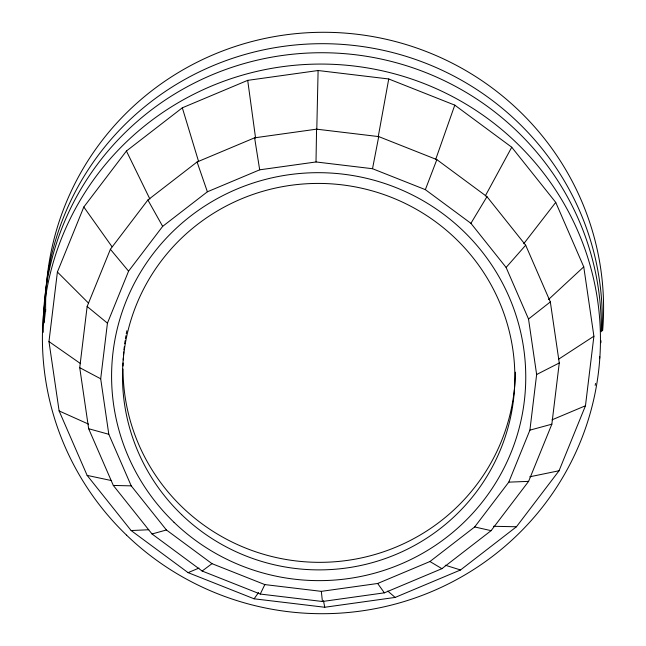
<?xml version="1.0" encoding="UTF-8"?>
<svg xmlns="http://www.w3.org/2000/svg" width="646" height="646" viewBox="0 0 646 646"><rect width="100%" height="100%" fill="white"/><g stroke="black" fill="none" stroke-linecap="round" stroke-linejoin="round"><path stroke-width="0.97" d="M316.007 161.96L372.516 168.719L425.351 189.649L470.918 223.33L506.109 267.452L528.525 319.019L536.64 374.519L529.898 430.155L508.765 482.15L474.673 526.958L429.953 561.519L377.652 583.483L321.328 591.356L264.82 584.59L211.985 563.659L166.418 529.978L131.227 485.857L108.811 434.29L100.695 378.798L107.438 323.153L128.57 271.159L162.663 226.358L207.382 191.789L259.684 169.825L316.007 161.96L316.572 129.16L378.726 136.597L436.849 159.619L486.971 196.667L525.683 245.205L550.335 301.924L559.266 362.971L551.854 424.18L528.606 481.367L491.105 530.657L441.912 568.674L384.378 592.834L322.427 601.491L260.265 594.054L202.15 571.032L152.028 533.984L113.316 485.445L88.655 428.726L79.733 367.679L87.145 306.479L110.393 249.283L147.886 199.994L197.078 161.976L254.613 137.816L316.572 129.16M316.79 129.596L318.107 70.519L388.739 78.974L454.784 105.136L511.745 147.231L555.73 202.384L583.75 266.846L593.9 336.211L585.47 405.761L559.056 470.756L516.445 526.765L460.541 569.966L395.166 597.421L324.76 607.256L254.128 598.81L188.083 572.639L131.122 530.544L87.137 475.391L59.117 410.929L48.975 341.564L57.397 272.014L83.81 207.019L126.422 151.011L182.325 107.809L247.701 80.354L318.107 70.519M44.332 320.852L45.632 309.458M378.185 136.936L388.739 78.974M372.516 168.719L378.726 136.597M435.63 159.602L454.784 105.136M425.351 189.649L436.849 159.619M260.265 594.054L264.82 584.59M485.291 195.948L511.745 147.231M470.918 223.33L486.971 196.667M254.128 598.81L258.561 592.527M523.745 243.712L555.73 202.384M506.109 267.452L525.683 245.205M548.454 299.566L583.75 266.846M528.525 319.019L550.335 301.924M202.15 571.032L211.985 563.659M558.604 359.2L593.9 336.211M536.64 374.519L559.266 362.971M552.023 419.835L585.47 405.761M188.083 572.639L198.984 568.076M152.028 533.984L166.418 529.978M529.898 430.155L551.854 424.18M529.744 476.796L559.056 470.756M131.122 530.544L148.758 529.744M508.765 482.15L528.606 481.367M493.431 526.288L516.445 526.765M113.316 485.445L131.227 485.857M87.137 475.391L111.233 480.527M474.673 526.958L491.105 530.657M88.655 428.726L108.811 434.29M445.264 565.21L460.541 569.966M59.117 410.929L88.518 424.115M79.733 367.679L100.695 378.798M429.953 561.519L441.912 568.674M48.975 341.564L80.597 363.65M87.145 306.479L107.438 323.153M387.778 591.074L395.166 597.421M57.397 272.014L88.526 303.127M110.393 249.283L128.57 271.159M377.652 583.483L384.378 592.834M83.81 207.019L112.057 246.764M147.886 199.994L162.663 226.358M126.422 151.011L149.912 199.065M197.078 161.976L207.382 191.789M182.325 107.809L198.669 161.742M323.46 600.683L324.76 607.256M254.613 137.816L259.684 169.825M247.701 80.354L255.574 138.05M321.328 591.356L322.427 601.491M45.664 311.437A279.048 274.72 6.5 0 1 333.344 32.453A279.048 274.72 6.5 0 1 602.645 330.566M44.364 322.83A279.048 274.72 6.5 0 1 326.456 43.718A279.048 274.72 6.5 0 1 602.048 330.97M599.779 356.721A279.048 274.8 4.2 0 1 599.553 358.716M595.58 383.466A279.048 274.8 4.2 0 1 595.16 385.412M43.29 332.278A279.048 274.8 4.2 0 1 321.377 52.73A279.048 274.8 4.2 0 1 601.264 331.753M600.998 340.725A279.048 274.8 4.2 0 1 600.893 342.719M515.387 372.193A196.206 193.219 4.2 0 1 318.05 562.335A196.206 193.219 4.2 0 1 123.031 369.027M123.055 366.007A196.206 193.219 4.2 0 1 123.12 362.987M123.233 359.959A196.206 193.219 4.2 0 1 123.338 357.932M123.531 354.896A196.206 193.219 4.2 0 1 123.782 351.86M123.967 349.833A196.206 193.219 4.2 0 1 124.298 346.797M124.67 343.769A196.206 193.219 4.2 0 1 125.09 340.749M125.405 338.738A196.206 193.219 4.2 0 1 125.905 335.734M126.269 333.74A196.206 193.219 4.2 0 1 126.85 330.76M126.559 535.146A279.048 274.8 4.2 0 0 591.809 407.368A279.048 274.8 4.2 0 0 245.932 74.153A279.048 274.8 4.2 0 0 126.559 535.146M181.647 514.652A196.206 193.219 4.2 0 0 508.773 424.81A196.206 193.219 4.2 0 0 265.587 190.513A196.206 193.219 4.2 0 0 181.647 514.652M174.032 522.315A207.1 203.958 4.2 0 0 519.336 427.482A207.1 203.958 4.2 0 0 262.631 180.169A207.1 203.958 4.2 0 0 174.032 522.315"/></g></svg>
